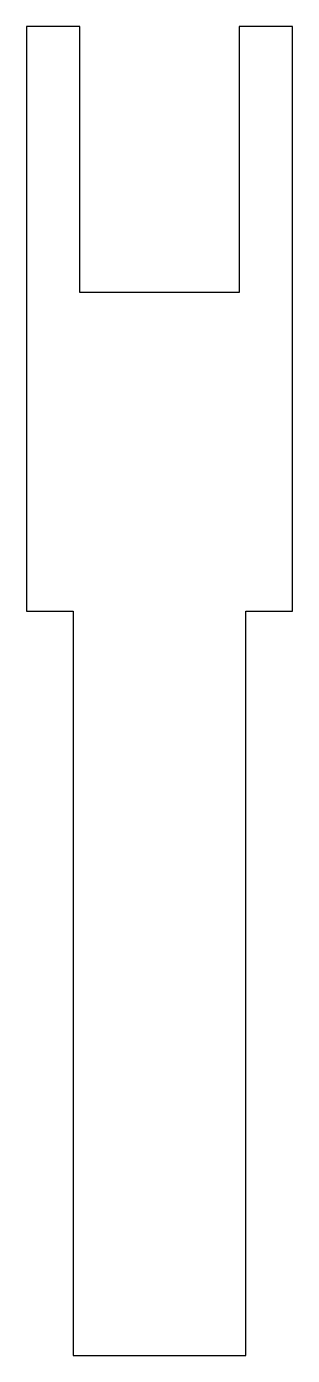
# Model space of a CAD drawing. Extents: x 505.5 to 515.5, y 266.9 to 316.9.
import ezdxf

# ---------------------------------------------------------------- set-up
doc = ezdxf.new("R2010")
doc.units = 0
doc.layers.get('0').update_dxf_attribs({"linetype": 'CONTINUOUS'})

msp = doc.modelspace()

# ---------------------------------------------------------------- linework, layer by layer
msp.add_line((510.968, 306.917), (510.568, 306.917))
msp.add_lwpolyline([(505.468, 316.917), (505.468, 294.917), (507.218, 294.917), (507.218, 266.917), (513.718, 266.917), (513.718, 294.917), (515.468, 294.917), (515.468, 316.917), (513.468, 316.917), (513.468, 306.917), (507.468, 306.917), (507.468, 316.917)], close=True)

doc.saveas('drawing.dxf')
